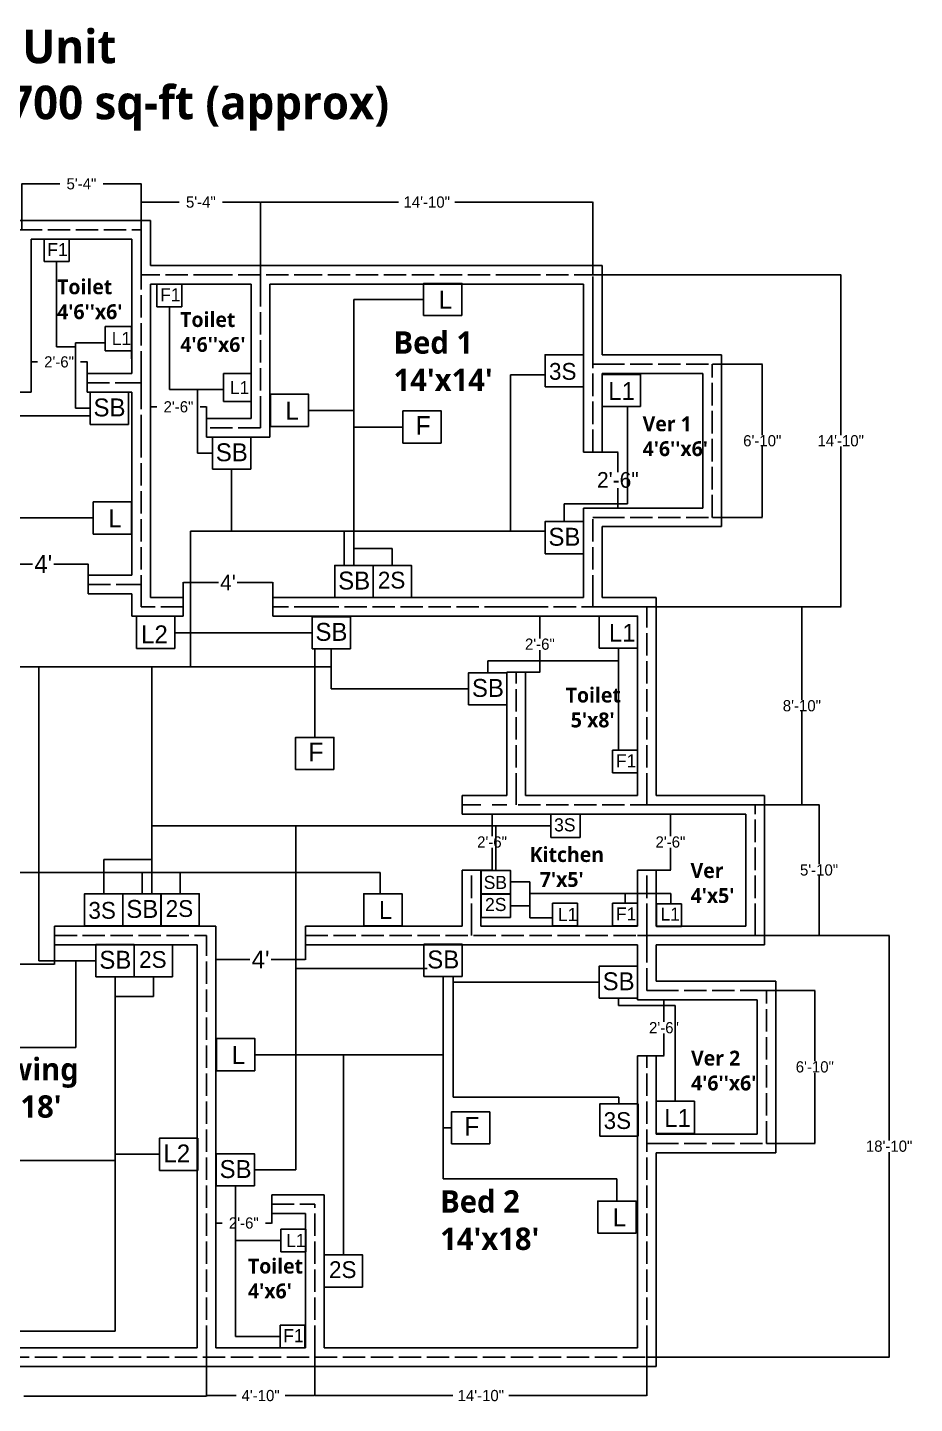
# Model space of a CAD drawing. Header units: inches. Extents: x 634 to 2405, y -24 to 1181.
# Drawn here: x 1281 to 1756, y 49 to 786 of the extents above; entities that cross this region are included whole.
import ezdxf

# ---------------------------------------------------------------- set-up
doc = ezdxf.new("R2010")
doc.units = ezdxf.units.IN
doc.header["$MEASUREMENT"] = 0
doc.linetypes.add('ACAD_ISO02W100', pattern=[15, 12, -3])
doc.dimstyles.get("Standard").update_dxf_attribs({"dimtxt": 12, "dimasz": 0.18, "dimexe": 0.18, "dimexo": 0.0625, "dimgap": 0.09, "dimtad": 0, "dimtih": 1, "dimtoh": 1, "dimdec": 0, "dimzin": 0, "dimdsep": 46, "dimlunit": 3, "dimtxsty": 'Standard', "dimcen": 0.09, "dimaunit": 1, "dimadec": 0, "dimazin": 0, "dimtfac": 1, "dimtdec": 0, "dimtofl": 0, "dimtmove": 0, "dimatfit": 3, "dimfxl": 1, "dimtolj": 1, "dimtzin": 0, "dimarcsym": 0})

# ---------------------------------------------------------------- blocks, each defined once
blk = doc.blocks.new('*D1')
at = {"color": 0, "lineweight": -2}
for p, q in [((1364.49, 475.85), (1364.49, 489.06)), ((1364.67, 488.88), (1383.5, 488.88)), ((1412.31, 488.88), (1393.48, 488.88)), ((1412.49, 475.85), (1412.49, 489.06))]:
    blk.add_line(p, q, dxfattribs=at)
at = {"color": 0}
for points in [[(1364.67, 488.91), (1364.67, 488.85), (1364.49, 488.88)], [(1412.31, 488.91), (1412.31, 488.85), (1412.49, 488.88)]]:
    blk.add_solid(points, dxfattribs=at)
at = {"layer": 'Defpoints', "color": 0}
for p in [(1412.49, 488.88), (1364.49, 475.79), (1412.49, 475.79)]:
    blk.add_point(p, dxfattribs=at)
at = {"color": 0, "insert": (1388.49, 488.88), "char_height": 8.4, "attachment_point": 5}
blk.add_mtext("\\A1;4'", dxfattribs=at)
blk = doc.blocks.new('*D2')
at = {"color": 0, "lineweight": -2}
for p, q in [((1584.05, 558.79), (1597.6, 558.79)), ((1597.42, 558.61), (1597.42, 548.08)), ((1597.42, 528.97), (1597.42, 539.5)), ((1584.05, 528.79), (1597.6, 528.79))]:
    blk.add_line(p, q, dxfattribs=at)
at = {"color": 0}
for points in [[(1597.39, 558.61), (1597.45, 558.61), (1597.42, 558.79)], [(1597.39, 528.97), (1597.45, 528.97), (1597.42, 528.79)]]:
    blk.add_solid(points, dxfattribs=at)
at = {"layer": 'Defpoints', "color": 0}
for p in [(1583.99, 558.79), (1583.99, 528.79), (1597.42, 528.79)]:
    blk.add_point(p, dxfattribs=at)
at = {"color": 0, "insert": (1597.42, 543.79), "char_height": 8.4, "attachment_point": 5}
blk.add_mtext('\\A1;2\'-6"', dxfattribs=at)
blk = doc.blocks.new('*D3')
at = {"color": 0, "lineweight": -2}
for p, q in [((1346.99, 571.85), (1346.99, 583.16)), ((1347.17, 582.98), (1350.4, 582.98)), ((1376.81, 582.98), (1373.58, 582.98)), ((1376.99, 571.85), (1376.99, 583.16))]:
    blk.add_line(p, q, dxfattribs=at)
at = {"color": 0}
for points in [[(1347.17, 583.01), (1347.17, 582.95), (1346.99, 582.98)], [(1376.81, 583.01), (1376.81, 582.95), (1376.99, 582.98)]]:
    blk.add_solid(points, dxfattribs=at)
at = {"layer": 'Defpoints', "color": 0}
for p in [(1376.99, 582.98), (1346.99, 571.79), (1376.99, 571.79)]:
    blk.add_point(p, dxfattribs=at)
at = {"color": 0, "insert": (1361.99, 582.98), "char_height": 6, "attachment_point": 5}
blk.add_mtext('\\A1;2\'-6"', dxfattribs=at)
blk = doc.blocks.new('*D4')
at = {"color": 0, "lineweight": -2}
for p, q in [((1282.99, 595.85), (1282.99, 607.23)), ((1283.17, 607.05), (1286.4, 607.05)), ((1312.81, 607.05), (1309.58, 607.05)), ((1312.99, 595.85), (1312.99, 607.23))]:
    blk.add_line(p, q, dxfattribs=at)
at = {"color": 0}
for points in [[(1283.17, 607.08), (1283.17, 607.02), (1282.99, 607.05)], [(1312.81, 607.08), (1312.81, 607.02), (1312.99, 607.05)]]:
    blk.add_solid(points, dxfattribs=at)
at = {"layer": 'Defpoints', "color": 0}
for p in [(1312.99, 607.05), (1282.99, 595.79), (1312.99, 595.79)]:
    blk.add_point(p, dxfattribs=at)
at = {"color": 0, "insert": (1297.99, 607.05), "char_height": 6, "attachment_point": 5}
blk.add_mtext('\\A1;2\'-6"', dxfattribs=at)
blk = doc.blocks.new('*D6')
at = {"color": 0, "lineweight": -2}
for p, q in [((1538.05, 470.79), (1555.81, 470.79)), ((1555.63, 470.61), (1555.63, 458.88)), ((1555.63, 440.97), (1555.63, 452.7)), ((1543.05, 440.79), (1555.81, 440.79))]:
    blk.add_line(p, q, dxfattribs=at)
at = {"color": 0}
for points in [[(1555.6, 470.61), (1555.66, 470.61), (1555.63, 470.79)], [(1555.6, 440.97), (1555.66, 440.97), (1555.63, 440.79)]]:
    blk.add_solid(points, dxfattribs=at)
at = {"layer": 'Defpoints', "color": 0}
for p in [(1537.99, 470.79), (1555.63, 470.79), (1542.99, 440.79)]:
    blk.add_point(p, dxfattribs=at)
at = {"color": 0, "insert": (1555.63, 455.79), "char_height": 6, "attachment_point": 5}
blk.add_mtext('\\A1;2\'-6"', dxfattribs=at)
blk = doc.blocks.new('*D7')
at = {"color": 0, "lineweight": -2}
for p, q in [((1519.05, 364.79), (1530.17, 364.79)), ((1529.99, 364.61), (1529.99, 352.88)), ((1529.99, 334.97), (1529.99, 346.7)), ((1519.05, 334.79), (1530.17, 334.79))]:
    blk.add_line(p, q, dxfattribs=at)
at = {"color": 0}
for points in [[(1529.96, 364.61), (1530.02, 364.61), (1529.99, 364.79)], [(1529.96, 334.97), (1530.02, 334.97), (1529.99, 334.79)]]:
    blk.add_solid(points, dxfattribs=at)
at = {"layer": 'Defpoints', "color": 0}
for p in [(1518.99, 364.79), (1529.99, 364.79), (1518.99, 334.79)]:
    blk.add_point(p, dxfattribs=at)
at = {"color": 0, "insert": (1529.99, 349.79), "char_height": 6, "attachment_point": 5}
blk.add_mtext('\\A1;2\'-6"', dxfattribs=at)
blk = doc.blocks.new('*D8')
at = {"color": 0, "lineweight": -2}
for p, q in [((1608.05, 364.79), (1625.76, 364.79)), ((1625.58, 364.61), (1625.58, 352.88)), ((1625.58, 334.97), (1625.58, 346.7)), ((1613.05, 334.79), (1625.76, 334.79))]:
    blk.add_line(p, q, dxfattribs=at)
at = {"color": 0}
for points in [[(1625.55, 364.61), (1625.61, 364.61), (1625.58, 364.79)], [(1625.55, 334.97), (1625.61, 334.97), (1625.58, 334.79)]]:
    blk.add_solid(points, dxfattribs=at)
at = {"layer": 'Defpoints', "color": 0}
for p in [(1607.99, 364.79), (1625.58, 364.79), (1612.99, 334.79)]:
    blk.add_point(p, dxfattribs=at)
at = {"color": 0, "insert": (1625.58, 349.79), "char_height": 6, "attachment_point": 5}
blk.add_mtext('\\A1;2\'-6"', dxfattribs=at)
blk = doc.blocks.new('*D9')
at = {"color": 0, "lineweight": -2}
for p, q in [((1613.05, 265.28), (1622.28, 265.28)), ((1622.1, 265.1), (1622.1, 253.37)), ((1622.1, 235.46), (1622.1, 247.19)), ((1613.05, 235.28), (1622.28, 235.28))]:
    blk.add_line(p, q, dxfattribs=at)
at = {"color": 0}
for points in [[(1622.07, 265.1), (1622.13, 265.1), (1622.1, 265.28)], [(1622.07, 235.46), (1622.13, 235.46), (1622.1, 235.28)]]:
    blk.add_solid(points, dxfattribs=at)
at = {"layer": 'Defpoints', "color": 0}
for p in [(1612.99, 265.28), (1622.1, 265.28), (1612.99, 235.28)]:
    blk.add_point(p, dxfattribs=at)
at = {"color": 0, "insert": (1622.1, 250.28), "char_height": 6, "attachment_point": 5}
blk.add_mtext('\\A1;2\'-6"', dxfattribs=at)
blk = doc.blocks.new('*D10')
at = {"color": 0, "lineweight": -2}
for p, q in [((1381.99, 155.73), (1381.99, 145.44)), ((1411.99, 155.73), (1411.99, 145.44)), ((1382.17, 145.62), (1385.4, 145.62)), ((1411.81, 145.62), (1408.58, 145.62))]:
    blk.add_line(p, q, dxfattribs=at)
at = {"color": 0}
for points in [[(1382.17, 145.65), (1382.17, 145.59), (1381.99, 145.62)], [(1411.81, 145.65), (1411.81, 145.59), (1411.99, 145.62)]]:
    blk.add_solid(points, dxfattribs=at)
at = {"layer": 'Defpoints', "color": 0}
for p in [(1381.99, 155.79), (1411.99, 155.79), (1381.99, 145.62)]:
    blk.add_point(p, dxfattribs=at)
at = {"color": 0, "insert": (1396.99, 145.62), "char_height": 6, "attachment_point": 5}
blk.add_mtext('\\A1;2\'-6"', dxfattribs=at)
blk = doc.blocks.new('*D17')
at = {"color": 0, "lineweight": -2}
for p, q in [((1277.99, 677.91), (1277.99, 702.67)), ((1278.17, 702.49), (1298.4, 702.49)), ((1341.81, 702.49), (1321.58, 702.49)), ((1341.99, 677.91), (1341.99, 702.67))]:
    blk.add_line(p, q, dxfattribs=at)
at = {"color": 0}
for points in [[(1278.17, 702.52), (1278.17, 702.46), (1277.99, 702.49)], [(1341.81, 702.52), (1341.81, 702.46), (1341.99, 702.49)]]:
    blk.add_solid(points, dxfattribs=at)
at = {"layer": 'Defpoints', "color": 0}
for p in [(1341.99, 702.49), (1277.99, 677.85), (1341.99, 677.85)]:
    blk.add_point(p, dxfattribs=at)
at = {"color": 0, "insert": (1309.99, 702.49), "char_height": 6, "attachment_point": 5}
blk.add_mtext('\\A1;5\'-4"', dxfattribs=at)
blk = doc.blocks.new('*D18')
at = {"color": 0, "lineweight": -2}
for p, q in [((1341.99, 653.85), (1341.99, 692.85)), ((1342.17, 692.67), (1362.4, 692.67)), ((1405.81, 692.67), (1385.58, 692.67)), ((1405.99, 653.85), (1405.99, 692.85))]:
    blk.add_line(p, q, dxfattribs=at)
at = {"color": 0}
for points in [[(1342.17, 692.7), (1342.17, 692.64), (1341.99, 692.67)], [(1405.81, 692.7), (1405.81, 692.64), (1405.99, 692.67)]]:
    blk.add_solid(points, dxfattribs=at)
at = {"layer": 'Defpoints', "color": 0}
for p in [(1405.99, 692.67), (1341.99, 653.79), (1405.99, 653.79)]:
    blk.add_point(p, dxfattribs=at)
at = {"color": 0, "insert": (1373.99, 692.67), "char_height": 6, "attachment_point": 5}
blk.add_mtext('\\A1;5\'-4"', dxfattribs=at)
blk = doc.blocks.new('*D19')
at = {"color": 0, "lineweight": -2}
for p, q in [((1405.99, 653.91), (1405.99, 692.85)), ((1406.17, 692.67), (1479.9, 692.67)), ((1583.81, 692.67), (1510.08, 692.67)), ((1583.99, 653.91), (1583.99, 692.85))]:
    blk.add_line(p, q, dxfattribs=at)
at = {"color": 0}
for points in [[(1406.17, 692.7), (1406.17, 692.64), (1405.99, 692.67)], [(1583.81, 692.7), (1583.81, 692.64), (1583.99, 692.67)]]:
    blk.add_solid(points, dxfattribs=at)
at = {"layer": 'Defpoints', "color": 0}
for p in [(1583.99, 692.67), (1405.99, 653.85), (1583.99, 653.85)]:
    blk.add_point(p, dxfattribs=at)
at = {"color": 0, "insert": (1494.99, 692.67), "char_height": 6, "attachment_point": 5}
blk.add_mtext('\\A1;14\'-10"', dxfattribs=at)
blk = doc.blocks.new('*D20')
at = {"color": 0, "lineweight": -2}
for p, q in [((1584.05, 653.79), (1716.98, 653.79)), ((1716.8, 653.61), (1716.8, 567.88)), ((1716.8, 475.97), (1716.8, 561.7)), ((1584.05, 475.79), (1716.98, 475.79))]:
    blk.add_line(p, q, dxfattribs=at)
at = {"color": 0}
for points in [[(1716.77, 653.61), (1716.83, 653.61), (1716.8, 653.79)], [(1716.77, 475.97), (1716.83, 475.97), (1716.8, 475.79)]]:
    blk.add_solid(points, dxfattribs=at)
at = {"layer": 'Defpoints', "color": 0}
for p in [(1583.99, 653.79), (1583.99, 475.79), (1716.8, 475.79)]:
    blk.add_point(p, dxfattribs=at)
at = {"color": 0, "insert": (1716.8, 564.79), "char_height": 6, "attachment_point": 5}
blk.add_mtext('\\A1;14\'-10"', dxfattribs=at)
blk = doc.blocks.new('*D21')
at = {"color": 0, "lineweight": -2}
for p, q in [((1648.05, 605.79), (1674.96, 605.79)), ((1674.78, 605.61), (1674.78, 567.88)), ((1674.78, 523.97), (1674.78, 561.7)), ((1648.05, 523.79), (1674.96, 523.79))]:
    blk.add_line(p, q, dxfattribs=at)
at = {"color": 0}
for points in [[(1674.75, 605.61), (1674.81, 605.61), (1674.78, 605.79)], [(1674.75, 523.97), (1674.81, 523.97), (1674.78, 523.79)]]:
    blk.add_solid(points, dxfattribs=at)
at = {"layer": 'Defpoints', "color": 0}
for p in [(1647.99, 605.79), (1647.99, 523.79), (1674.78, 523.79)]:
    blk.add_point(p, dxfattribs=at)
at = {"color": 0, "insert": (1674.78, 564.79), "char_height": 6, "attachment_point": 5}
blk.add_mtext('\\A1;6\'-10"', dxfattribs=at)
blk = doc.blocks.new('*D22')
at = {"color": 0, "lineweight": -2}
for p, q in [((1613.05, 475.79), (1696.18, 475.79)), ((1696, 475.61), (1696, 425.88)), ((1696, 369.97), (1696, 419.7)), ((1613.05, 369.79), (1696.18, 369.79))]:
    blk.add_line(p, q, dxfattribs=at)
at = {"color": 0}
for points in [[(1695.97, 475.61), (1696.03, 475.61), (1696, 475.79)], [(1695.97, 369.97), (1696.03, 369.97), (1696, 369.79)]]:
    blk.add_solid(points, dxfattribs=at)
at = {"layer": 'Defpoints', "color": 0}
for p in [(1612.99, 475.79), (1612.99, 369.79), (1696, 369.79)]:
    blk.add_point(p, dxfattribs=at)
at = {"color": 0, "insert": (1696, 422.79), "char_height": 6, "attachment_point": 5}
blk.add_mtext('\\A1;8\'-10"', dxfattribs=at)
blk = doc.blocks.new('*D23')
at = {"color": 0, "lineweight": -2}
for p, q in [((1671.05, 369.79), (1705.39, 369.79)), ((1705.21, 369.61), (1705.21, 337.88)), ((1705.21, 299.97), (1705.21, 331.7)), ((1671.05, 299.79), (1705.39, 299.79))]:
    blk.add_line(p, q, dxfattribs=at)
at = {"color": 0}
for points in [[(1705.18, 369.61), (1705.24, 369.61), (1705.21, 369.79)], [(1705.18, 299.97), (1705.24, 299.97), (1705.21, 299.79)]]:
    blk.add_solid(points, dxfattribs=at)
at = {"layer": 'Defpoints', "color": 0}
for p in [(1670.99, 369.79), (1670.99, 299.79), (1705.21, 299.79)]:
    blk.add_point(p, dxfattribs=at)
at = {"color": 0, "insert": (1705.21, 334.79), "char_height": 6, "attachment_point": 5}
blk.add_mtext('\\A1;5\'-10"', dxfattribs=at)
blk = doc.blocks.new('*D24')
at = {"color": 0, "lineweight": -2}
for p, q in [((1613.05, 299.79), (1742.93, 299.79)), ((1742.75, 299.61), (1742.75, 189.88)), ((1742.75, 73.97), (1742.75, 183.7)), ((1613.05, 73.79), (1742.93, 73.79))]:
    blk.add_line(p, q, dxfattribs=at)
at = {"color": 0}
for points in [[(1742.72, 299.61), (1742.78, 299.61), (1742.75, 299.79)], [(1742.72, 73.97), (1742.78, 73.97), (1742.75, 73.79)]]:
    blk.add_solid(points, dxfattribs=at)
at = {"layer": 'Defpoints', "color": 0}
for p in [(1612.99, 299.79), (1742.75, 299.79), (1612.99, 73.79)]:
    blk.add_point(p, dxfattribs=at)
at = {"color": 0, "insert": (1742.75, 186.79), "char_height": 6, "attachment_point": 5}
blk.add_mtext('\\A1;18\'-10"', dxfattribs=at)
blk = doc.blocks.new('*D25')
at = {"color": 0, "lineweight": -2}
for p, q in [((1677.05, 270.28), (1703.11, 270.28)), ((1702.93, 270.1), (1702.93, 232.37)), ((1702.93, 188.46), (1702.93, 226.19)), ((1677.05, 188.28), (1703.11, 188.28))]:
    blk.add_line(p, q, dxfattribs=at)
at = {"color": 0}
for points in [[(1702.9, 270.1), (1702.96, 270.1), (1702.93, 270.28)], [(1702.9, 188.46), (1702.96, 188.46), (1702.93, 188.28)]]:
    blk.add_solid(points, dxfattribs=at)
at = {"layer": 'Defpoints', "color": 0}
for p in [(1676.99, 270.28), (1676.99, 188.28), (1702.93, 188.28)]:
    blk.add_point(p, dxfattribs=at)
at = {"color": 0, "insert": (1702.93, 229.28), "char_height": 6, "attachment_point": 5}
blk.add_mtext('\\A1;6\'-10"', dxfattribs=at)
blk = doc.blocks.new('*D26')
at = {"color": 0, "lineweight": -2}
for p, q in [((1434.99, 73.73), (1434.99, 52.98)), ((1612.99, 73.73), (1612.99, 52.98)), ((1435.17, 53.16), (1508.9, 53.16)), ((1612.81, 53.16), (1539.08, 53.16))]:
    blk.add_line(p, q, dxfattribs=at)
at = {"color": 0}
for points in [[(1435.17, 53.19), (1435.17, 53.13), (1434.99, 53.16)], [(1612.81, 53.19), (1612.81, 53.13), (1612.99, 53.16)]]:
    blk.add_solid(points, dxfattribs=at)
at = {"layer": 'Defpoints', "color": 0}
for p in [(1434.99, 73.79), (1612.99, 73.79), (1612.99, 53.16)]:
    blk.add_point(p, dxfattribs=at)
at = {"color": 0, "insert": (1523.99, 53.16), "char_height": 6, "attachment_point": 5}
blk.add_mtext('\\A1;14\'-10"', dxfattribs=at)
blk = doc.blocks.new('*D27')
at = {"color": 0, "lineweight": -2}
for p, q in [((1376.99, 73.66), (1376.99, 52.98)), ((1434.99, 73.66), (1434.99, 52.98)), ((1377.17, 53.16), (1392.9, 53.16)), ((1434.81, 53.16), (1419.08, 53.16))]:
    blk.add_line(p, q, dxfattribs=at)
at = {"color": 0}
for points in [[(1377.17, 53.19), (1377.17, 53.13), (1376.99, 53.16)], [(1434.81, 53.19), (1434.81, 53.13), (1434.99, 53.16)]]:
    blk.add_solid(points, dxfattribs=at)
at = {"layer": 'Defpoints', "color": 0}
for p in [(1376.99, 73.73), (1434.99, 73.73), (1376.99, 53.16)]:
    blk.add_point(p, dxfattribs=at)
at = {"color": 0, "insert": (1405.99, 53.16), "char_height": 6, "attachment_point": 5}
blk.add_mtext('\\A1;4\'-10"', dxfattribs=at)
blk = doc.blocks.new('*D28')
at = {"color": 0, "lineweight": -2}
for p, q in [((1150.99, 73.6), (1150.99, 52.71)), ((1376.99, 73.6), (1376.99, 52.71)), ((1151.17, 52.89), (1248.9, 52.89)), ((1376.81, 52.89), (1279.08, 52.89))]:
    blk.add_line(p, q, dxfattribs=at)
at = {"color": 0}
for points in [[(1151.17, 52.92), (1151.17, 52.86), (1150.99, 52.89)], [(1376.81, 52.92), (1376.81, 52.86), (1376.99, 52.89)]]:
    blk.add_solid(points, dxfattribs=at)
at = {"layer": 'Defpoints', "color": 0}
for p in [(1150.99, 73.66), (1376.99, 73.66), (1150.99, 52.89)]:
    blk.add_point(p, dxfattribs=at)
at = {"color": 0, "insert": (1263.99, 52.89), "char_height": 6, "attachment_point": 5}
blk.add_mtext('\\A1;18\'-10"', dxfattribs=at)
blk = doc.blocks.new('*D31')
at = {"color": 0, "lineweight": -2}
for p, q in [((1235.62, 299.73), (1235.62, 284.17)), ((1295.62, 299.73), (1295.62, 284.17)), ((1235.8, 284.35), (1259.93, 284.35)), ((1295.44, 284.35), (1271.31, 284.35))]:
    blk.add_line(p, q, dxfattribs=at)
at = {"color": 0}
for points in [[(1235.8, 284.38), (1235.8, 284.32), (1235.62, 284.35)], [(1295.44, 284.38), (1295.44, 284.32), (1295.62, 284.35)]]:
    blk.add_solid(points, dxfattribs=at)
at = {"layer": 'Defpoints', "color": 0}
for p in [(1235.62, 299.79), (1295.62, 299.79), (1235.62, 284.35)]:
    blk.add_point(p, dxfattribs=at)
at = {"color": 0, "insert": (1265.62, 284.35), "char_height": 9.6, "attachment_point": 5}
blk.add_mtext("\\A1;5'", dxfattribs=at)
blk = doc.blocks.new('*D32')
at = {"color": 0, "lineweight": -2}
for p, q in [((1381.99, 299.73), (1381.99, 286.68)), ((1429.99, 299.73), (1429.99, 286.68)), ((1382.17, 286.86), (1400.3, 286.86)), ((1429.81, 286.86), (1411.68, 286.86))]:
    blk.add_line(p, q, dxfattribs=at)
at = {"color": 0}
for points in [[(1382.17, 286.89), (1382.17, 286.83), (1381.99, 286.86)], [(1429.81, 286.89), (1429.81, 286.83), (1429.99, 286.86)]]:
    blk.add_solid(points, dxfattribs=at)
at = {"layer": 'Defpoints', "color": 0}
for p in [(1381.99, 299.79), (1429.99, 299.79), (1381.99, 286.86)]:
    blk.add_point(p, dxfattribs=at)
at = {"color": 0, "insert": (1405.99, 286.86), "char_height": 9.6, "attachment_point": 5}
blk.add_mtext("\\A1;4'", dxfattribs=at)
blk = doc.blocks.new('*D33')
at = {"color": 0, "lineweight": -2}
for p, q in [((1265.54, 487.85), (1265.54, 498.96)), ((1265.72, 498.78), (1283.85, 498.78)), ((1313.36, 498.78), (1295.23, 498.78)), ((1313.54, 487.85), (1313.54, 498.96))]:
    blk.add_line(p, q, dxfattribs=at)
at = {"color": 0}
for points in [[(1265.72, 498.81), (1265.72, 498.75), (1265.54, 498.78)], [(1313.36, 498.81), (1313.36, 498.75), (1313.54, 498.78)]]:
    blk.add_solid(points, dxfattribs=at)
at = {"layer": 'Defpoints', "color": 0}
for p in [(1265.54, 498.78), (1265.54, 487.79), (1313.54, 487.79)]:
    blk.add_point(p, dxfattribs=at)
at = {"color": 0, "insert": (1289.54, 498.78), "char_height": 9.6, "attachment_point": 5}
blk.add_mtext("\\A1;4'", dxfattribs=at)

msp = doc.modelspace()

# ---------------------------------------------------------------- linework, layer by layer
at = {"color": 0}
for p, q in [((1141.99, 682.79), (1336.99, 682.79)), ((1336.99, 682.79), (1346.99, 682.79)), ((1346.99, 658.79), (1346.99, 682.79)), ((1282.99, 658.79), (1282.99, 672.79)), ((1282.99, 672.79), (1336.99, 672.79)), ((1290, 672.93), (1290, 660.8)), ((1336.99, 677.79), (1341.99, 677.79)), ((1336.99, 658.79), (1336.99, 672.79)), ((1341.99, 672.79), (1341.99, 677.79)), ((1282.99, 600.79), (1282.99, 658.79)), ((1290, 660.8), (1303.37, 660.8)), ((1336.99, 600.79), (1336.99, 658.79)), ((1381.99, 658.79), (1346.99, 658.79)), ((1371.99, 658.79), (1371.9, 658.79)), ((1435.99, 658.79), (1381.99, 658.79)), ((1543.99, 658.79), (1435.99, 658.79)), ((1543.99, 658.79), (1588.99, 658.79)), ((1588.99, 610.79), (1588.99, 658.79)), ((1346.99, 653.79), (1341.99, 653.79)), ((1405.99, 648.79), (1405.99, 653.79)), ((1371.9, 648.79), (1346.99, 648.79)), ((1346.99, 576.79), (1346.99, 648.79)), ((1350.42, 648.77), (1350.42, 636.63)), ((1371.99, 648.79), (1371.9, 648.79)), ((1381.99, 648.79), (1371.99, 648.79)), ((1400.99, 648.79), (1381.99, 648.79)), ((1400.99, 576.79), (1400.99, 648.79)), ((1435.99, 648.79), (1410.99, 648.79)), ((1410.99, 566.79), (1410.99, 648.79)), ((1445.99, 648.79), (1435.99, 648.79)), ((1543.99, 648.79), (1445.99, 648.79)), ((1543.99, 648.79), (1578.99, 648.79)), ((1578.99, 558.79), (1578.99, 648.79)), ((1350.42, 636.63), (1363.8, 636.63)), ((1493.35, 631.94), (1513.88, 631.94)), ((1322.72, 625.99), (1322.72, 613.05)), ((1322.72, 613.05), (1336.78, 613.05)), ((1588.99, 605.79), (1583.99, 605.79)), ((1588.99, 610.79), (1652.99, 610.79)), ((1652.99, 518.79), (1652.99, 610.79)), ((1282.99, 600.79), (1282.99, 590.79)), ((1312.99, 600.79), (1336.99, 600.79)), ((1312.99, 600.79), (1312.99, 590.79)), ((1386.09, 600.93), (1386.09, 585.86)), ((1588.99, 600.79), (1642.99, 600.79)), ((1588.99, 558.79), (1588.99, 600.79)), ((1642.99, 528.79), (1642.99, 600.79)), ((1272.99, 590.79), (1282.99, 590.79)), ((1312.99, 590.79), (1336.99, 590.79)), ((1336.99, 492.79), (1336.99, 590.79)), ((1558.44, 593.68), (1578.97, 593.68)), ((1386.09, 585.86), (1400.99, 585.86)), ((1589.04, 583.11), (1609.57, 583.11)), ((1346.99, 576.79), (1346.99, 566.79)), ((1376.99, 576.79), (1400.99, 576.79)), ((1376.99, 576.79), (1376.99, 566.79)), ((1405.99, 576.79), (1405.99, 571.79)), ((1314.67, 573.59), (1335.2, 573.59)), ((1411.21, 572.5), (1431.73, 572.5)), ((1346.99, 480.79), (1346.99, 566.79)), ((1376.99, 566.79), (1400.99, 566.79)), ((1400.99, 566.79), (1410.99, 566.79)), ((1482.21, 563.58), (1502.74, 563.58)), ((1588.99, 558.79), (1578.99, 558.79)), ((1380.19, 549.56), (1400.72, 549.56)), ((1578.99, 480.79), (1578.99, 528.79)), ((1588.99, 528.79), (1578.99, 528.79)), ((1588.99, 523.79), (1583.99, 523.79)), ((1588.99, 528.79), (1642.99, 528.79)), ((1588.99, 480.79), (1588.99, 518.79)), ((1588.99, 518.79), (1652.99, 518.79)), ((1316.3, 514.84), (1336.83, 514.84)), ((1558.43, 504.28), (1578.96, 504.28)), ((1313.54, 492.79), (1313.54, 482.79)), ((1313.54, 492.79), (1336.99, 492.79)), ((1336.99, 487.79), (1341.99, 487.79)), ((1313.54, 482.79), (1336.99, 482.79)), ((1336.99, 480.79), (1336.99, 482.79)), ((1336.99, 480.79), (1336.99, 470.79)), ((1364.49, 480.79), (1346.99, 480.79)), ((1364.49, 480.79), (1364.49, 470.79)), ((1445.99, 480.79), (1412.49, 480.79)), ((1412.49, 480.79), (1412.49, 470.79)), ((1445.76, 480.82), (1466.29, 480.82)), ((1543.99, 480.79), (1445.99, 480.79)), ((1466.24, 480.84), (1486.77, 480.84)), ((1543.99, 480.79), (1578.99, 480.79)), ((1583.99, 480.79), (1583.99, 475.79)), ((1588.99, 480.79), (1613.99, 480.79)), ((1613.99, 480.79), (1617.99, 480.79)), ((1617.99, 374.79), (1617.99, 480.79)), ((1607.99, 475.79), (1612.99, 475.79)), ((1364.49, 470.79), (1336.99, 470.79)), ((1435.99, 470.79), (1412.49, 470.79)), ((1537.99, 470.79), (1435.99, 470.79)), ((1547.99, 470.79), (1537.99, 470.79)), ((1547.99, 470.79), (1607.99, 470.79)), ((1607.99, 374.79), (1607.99, 470.79)), ((1339.46, 453.55), (1359.99, 453.55)), ((1433.59, 453.33), (1454.11, 453.33)), ((1587.47, 453.66), (1608, 453.66)), ((1537.99, 374.79), (1537.99, 440.79)), ((1547.99, 440.79), (1537.99, 440.79)), ((1547.99, 374.79), (1547.99, 440.79)), ((1517.42, 423.29), (1537.95, 423.29)), ((1594.62, 398.98), (1594.62, 386.84)), ((1424.73, 388.66), (1445.26, 388.66)), ((1594.62, 386.84), (1608, 386.84)), ((1513.99, 374.79), (1519.99, 374.79)), ((1513.99, 364.79), (1513.99, 374.79)), ((1529.99, 374.79), (1519.99, 374.79)), ((1529.99, 374.79), (1537.99, 374.79)), ((1542.99, 374.79), (1542.99, 369.79)), ((1547.99, 374.79), (1607.99, 374.79)), ((1612.99, 374.79), (1612.99, 369.79)), ((1617.99, 374.79), (1675.99, 374.79)), ((1665.99, 369.79), (1670.99, 369.79)), ((1675.99, 304.79), (1675.99, 374.79)), ((1523.99, 364.79), (1513.99, 364.79)), ((1529.99, 364.79), (1523.99, 364.79)), ((1529.99, 364.79), (1537.99, 364.79)), ((1543.99, 364.79), (1537.99, 364.79)), ((1543.99, 364.79), (1607.99, 364.79)), ((1561.53, 364.81), (1561.53, 352.26)), ((1617.99, 364.79), (1607.99, 364.79)), ((1617.99, 364.79), (1665.99, 364.79)), ((1617.99, 364.79), (1665.99, 364.79)), ((1665.99, 304.79), (1665.99, 364.79)), ((1561.53, 352.26), (1577.24, 352.26)), ((1513.99, 304.79), (1513.99, 334.79)), ((1523.99, 334.79), (1513.99, 334.79)), ((1523.99, 304.79), (1523.99, 334.79)), ((1524.16, 334.59), (1524.16, 322.05)), ((1607.99, 304.79), (1607.99, 334.79)), ((1617.99, 334.79), (1607.99, 334.79)), ((1617.99, 304.79), (1617.99, 334.79)), ((1524.16, 322.05), (1539.88, 322.05)), ((1524.16, 321.86), (1524.16, 309.31)), ((1562.41, 316.97), (1562.41, 304.84)), ((1594.62, 316.97), (1594.62, 304.84)), ((1618.1, 316.68), (1618.1, 304.54)), ((1295.62, 294.79), (1295.62, 304.79)), ((1295.62, 304.79), (1381.99, 304.79)), ((1311.67, 304.86), (1332.2, 304.86)), ((1332.23, 304.86), (1352.76, 304.86)), ((1352.58, 304.85), (1373.11, 304.85)), ((1381.99, 294.79), (1381.99, 304.79)), ((1429.99, 294.79), (1429.99, 304.79)), ((1429.99, 304.79), (1513.99, 304.79)), ((1461.3, 304.91), (1481.83, 304.91)), ((1518.99, 304.79), (1518.99, 299.79)), ((1529.99, 304.79), (1523.99, 304.79)), ((1524.16, 309.31), (1539.88, 309.31)), ((1529.99, 304.79), (1607.99, 304.79)), ((1562.41, 304.84), (1575.78, 304.84)), ((1594.62, 304.84), (1608, 304.84)), ((1617.99, 304.79), (1665.99, 304.79)), ((1618.1, 304.54), (1631.48, 304.54)), ((1670.99, 304.79), (1670.99, 299.79)), ((1675.99, 304.79), (1675.99, 294.79)), ((1376.99, 294.79), (1376.99, 299.79)), ((1617.99, 299.79), (1607.99, 299.79)), ((1295.62, 294.79), (1371.99, 294.79)), ((1371.99, 78.79), (1371.99, 294.79)), ((1381.99, 160.79), (1381.99, 294.79)), ((1429.99, 294.79), (1607.99, 294.79)), ((1607.99, 265.28), (1607.99, 294.79)), ((1617.99, 294.79), (1671.99, 294.79)), ((1617.99, 275.28), (1617.99, 294.79)), ((1671.99, 294.79), (1675.99, 294.79)), ((1317.79, 277.62), (1338.32, 277.62)), ((1338.33, 277.55), (1358.86, 277.55)), ((1493.5, 277.8), (1514.03, 277.8)), ((1617.99, 275.28), (1681.99, 275.28)), ((1681.99, 183.28), (1681.99, 275.28)), ((1587.46, 266.11), (1607.99, 266.11)), ((1617.99, 270.28), (1612.99, 270.28)), ((1671.99, 270.28), (1676.99, 270.28)), ((1617.99, 265.28), (1607.99, 265.28)), ((1617.99, 265.28), (1671.99, 265.28)), ((1671.99, 193.28), (1671.99, 265.28)), ((1607.99, 78.79), (1607.99, 235.28)), ((1617.99, 235.28), (1607.99, 235.28)), ((1617.99, 193.28), (1617.99, 235.28)), ((1382.4, 227.24), (1402.93, 227.24)), ((1587.72, 192.21), (1608.25, 192.21)), ((1617.88, 193.65), (1638.41, 193.65)), ((1617.99, 193.28), (1671.99, 193.28)), ((1508.25, 188.01), (1528.78, 188.01)), ((1617.99, 188.28), (1612.99, 188.28)), ((1617.99, 68.79), (1617.99, 183.28)), ((1617.99, 183.28), (1681.99, 183.28)), ((1351.76, 173.88), (1372.29, 173.88)), ((1382.22, 165.49), (1402.75, 165.49)), ((1381.99, 160.79), (1381.99, 150.79)), ((1411.99, 160.79), (1439.99, 160.79)), ((1411.99, 160.79), (1411.99, 150.79)), ((1439.99, 78.79), (1439.99, 160.79)), ((1381.99, 78.79), (1381.99, 150.79)), ((1411.99, 150.79), (1429.99, 150.79)), ((1429.99, 78.79), (1429.99, 150.79)), ((1416.91, 142.33), (1416.91, 130.2)), ((1586.63, 140.18), (1607.16, 140.18)), ((1416.91, 130.2), (1430.29, 130.2)), ((1440.09, 111.36), (1460.62, 111.36)), ((1416.4, 90.99), (1416.4, 78.79)), ((1155.99, 78.79), (1371.99, 78.79)), ((1376.99, 78.79), (1376.99, 73.79)), ((1381.99, 78.79), (1429.99, 78.79)), ((1416.4, 78.85), (1429.77, 78.85)), ((1434.99, 78.79), (1434.99, 73.79)), ((1439.99, 78.79), (1607.99, 78.79)), ((1612.99, 78.79), (1612.99, 73.79)), ((1039.99, 68.79), (1617.99, 68.79))]:
    msp.add_line(p, q, dxfattribs=at)
at = {"color": 0, "linetype": 'ACAD_ISO02W100'}
for p, q in [((1141.99, 677.79), (1336.99, 677.79)), ((1341.99, 662), (1341.99, 676)), ((1341.99, 600.79), (1341.99, 658.79)), ((1381.99, 653.79), (1346.99, 653.79)), ((1435.99, 653.79), (1381.99, 653.79)), ((1543.99, 653.79), (1435.99, 653.79)), ((1543.99, 653.79), (1583.99, 653.79)), ((1583.99, 610.79), (1583.99, 653.79)), ((1405.99, 576.79), (1405.99, 648.79)), ((1583.99, 558.79), (1583.99, 648.79)), ((1588.99, 605.79), (1647.99, 605.79)), ((1647.99, 523.79), (1647.99, 605.79)), ((1341.99, 600.79), (1341.99, 590.79)), ((1312.99, 595.79), (1336.99, 595.79)), ((1336.99, 595.79), (1341.99, 595.79)), ((1341.99, 566.79), (1341.99, 590.79)), ((1405.99, 571.79), (1376.99, 571.79)), ((1341.99, 480.79), (1341.99, 566.79)), ((1583.99, 480.79), (1583.99, 523.79)), ((1588.99, 523.79), (1647.99, 523.79)), ((1313.54, 487.79), (1336.99, 487.79)), ((1341.99, 480.79), (1341.99, 475.79)), ((1364.49, 475.79), (1341.99, 475.79)), ((1435.99, 475.79), (1412.49, 475.79)), ((1537.99, 475.79), (1435.99, 475.79)), ((1547.99, 475.79), (1537.99, 475.79)), ((1547.99, 475.79), (1607.99, 475.79)), ((1612.99, 374.79), (1612.99, 475.79)), ((1542.99, 374.79), (1542.99, 440.79)), ((1523.99, 369.79), (1513.99, 369.79)), ((1529.99, 369.79), (1537.99, 369.79)), ((1543.99, 369.79), (1607.99, 369.79)), ((1617.99, 369.79), (1607.99, 369.79)), ((1617.99, 369.79), (1665.99, 369.79)), ((1670.99, 304.79), (1670.99, 369.79)), ((1518.99, 304.79), (1518.99, 334.79)), ((1612.99, 304.79), (1612.99, 334.79)), ((1612.99, 304.79), (1612.99, 294.79)), ((1295.62, 299.79), (1376.99, 299.79)), ((1429.99, 299.79), (1607.99, 299.79)), ((1617.99, 299.79), (1670.99, 299.79)), ((1376.99, 78.79), (1376.99, 294.79)), ((1612.99, 270.28), (1612.99, 294.79)), ((1617.99, 270.28), (1671.99, 270.28)), ((1676.99, 188.28), (1676.99, 270.28)), ((1612.99, 78.79), (1612.99, 235.28)), ((1617.99, 188.28), (1676.99, 188.28)), ((1411.99, 155.79), (1434.99, 155.79)), ((1434.99, 78.79), (1434.99, 155.79)), ((1044.99, 73.79), (1612.99, 73.79))]:
    msp.add_line(p, q, dxfattribs=at)
at = {"color": 1}
for p, q in [((1296.69, 660.8), (1296.69, 615.07)), ((1357.11, 636.63), (1357.11, 592.33)), ((1493.35, 640.55), (1456.03, 640.55)), ((1456.03, 640.55), (1456.03, 581.11)), ((1296.69, 615.07), (1306.82, 615.07)), ((1316.26, 617.38), (1306.82, 617.38)), ((1306.82, 617.38), (1306.82, 582.2)), ((1316.26, 617.38), (1322.72, 617.38)), ((1357.11, 592.33), (1372.16, 592.33)), ((1372.16, 558.17), (1372.16, 592.33)), ((1372.16, 592.33), (1380.4, 592.33)), ((1380.4, 592.33), (1386.09, 592.33)), ((1602.5, 531.08), (1602.5, 583.11)), ((1306.82, 582.2), (1314.67, 582.2)), ((1456.03, 581.11), (1431.73, 581.11)), ((1456.03, 498.04), (1456.03, 581.11)), ((1482.21, 572.19), (1456.03, 572.19)), ((1380.19, 558.17), (1372.16, 558.17)), ((1568.69, 521.5), (1568.69, 531.08)), ((1568.69, 531.08), (1602.5, 531.08)), ((1316.3, 523.45), (1242.03, 523.45)), ((1476.5, 507.09), (1456.03, 507.09)), ((1476.5, 498.06), (1476.5, 507.09)), ((1433.59, 461.93), (1359.99, 461.93)), ((1435, 405.88), (1435, 453.33)), ((1597.74, 453.66), (1597.74, 398.98)), ((1527.69, 440.51), (1527.69, 446.85)), ((1527.69, 446.85), (1597.74, 446.85)), ((1342.5, 333.47), (1204.82, 333.47)), ((1342.5, 322.08), (1342.5, 333.47)), ((1342.5, 333.47), (1470.12, 333.47)), ((1362.84, 322.07), (1362.84, 333.47)), ((1470.12, 333.47), (1470.12, 322.13)), ((1550.17, 328.43), (1539.88, 328.43)), ((1550.17, 328.43), (1550.17, 309.21)), ((1550.17, 322.28), (1601.31, 322.28)), ((1601.31, 322.28), (1601.31, 316.97)), ((1601.31, 322.28), (1625.8, 322.28)), ((1625.8, 322.28), (1625.8, 316.68)), ((1539.88, 315.59), (1550.17, 315.59)), ((1550.17, 309.21), (1562.41, 309.21)), ((1328.05, 277.62), (1328.05, 87.61)), ((1348.6, 277.55), (1348.6, 267.11)), ((1503.76, 277.8), (1503.76, 196.61)), ((1348.6, 267.11), (1328.05, 267.11)), ((1597.72, 266.11), (1597.72, 262.24)), ((1597.72, 262.24), (1628.15, 262.24)), ((1628.15, 262.24), (1628.15, 210.87)), ((1402.93, 235.85), (1503.76, 235.85)), ((1450.35, 128.57), (1450.35, 235.85)), ((1503.76, 196.61), (1508.25, 196.61)), ((1503.76, 169.39), (1503.76, 196.61)), ((1273.3, 179.14), (1328.05, 179.14)), ((1351.76, 182.49), (1328.05, 182.49)), ((1392.48, 165.49), (1392.48, 84.89)), ((1518.52, 169.39), (1503.76, 169.39)), ((1596.9, 169.39), (1518.52, 169.39)), ((1596.9, 157.4), (1596.9, 169.39)), ((1416.91, 136.27), (1392.48, 136.27)), ((1328.05, 87.61), (1219.95, 87.61)), ((1392.48, 84.89), (1416.4, 84.89))]:
    msp.add_line(p, q, dxfattribs=at)
at = {"color": 5}
for p, q in [((1539.83, 516.45), (1539.83, 600.21)), ((1539.83, 600.21), (1558.44, 600.21)), ((1314.67, 578.22), (1262.71, 578.22)), ((1390.46, 549.56), (1390.46, 516.45)), ((1450.71, 516.45), (1368.5, 516.45)), ((1368.5, 516.45), (1368.5, 443.66)), ((1450.71, 498.04), (1450.71, 516.45)), ((1450.71, 516.45), (1539.83, 516.45)), ((1539.83, 516.45), (1558.43, 516.45)), ((1443.85, 453.33), (1443.85, 443.66)), ((1597.74, 446.85), (1597.74, 453.66)), ((1368.5, 443.66), (1166.92, 443.66)), ((1287.08, 312.01), (1287.08, 443.66)), ((1347.67, 322.08), (1347.67, 443.66)), ((1347.67, 443.66), (1443.69, 443.66)), ((1443.85, 443.66), (1443.85, 431.9)), ((1517.42, 431.9), (1443.85, 431.9)), ((1532.02, 358.53), (1347.67, 358.53)), ((1424.81, 304.79), (1424.81, 358.53)), ((1561.53, 358.53), (1532.02, 358.53)), ((1532.02, 358.53), (1532.02, 334.59)), ((1321.93, 322.08), (1321.93, 340.41)), ((1321.93, 340.41), (1347.67, 340.41)), ((1287.08, 286.23), (1287.08, 312.01)), ((1424.81, 282.08), (1424.81, 304.79)), ((1317.79, 286.23), (1287.08, 286.23)), ((1307, 239.76), (1307, 286.23)), ((1495.3, 282.08), (1424.81, 282.08)), ((1424.81, 282.08), (1424.81, 174.1)), ((1503.76, 235.85), (1503.76, 277.8)), ((1509.25, 213.04), (1509.25, 277.8)), ((1587.46, 274.71), (1509.25, 274.71)), ((1176.76, 239.76), (1307, 239.76)), ((1597.98, 213.04), (1509.25, 213.04)), ((1597.98, 209.43), (1597.98, 213.04)), ((1424.81, 174.1), (1402.75, 174.1))]:
    msp.add_line(p, q, dxfattribs=at)
at = {"color": 3}
msp.add_line((1347.67, 340.41), (1347.67, 322.08), dxfattribs=at)
for points in [[(1290, 672.93), (1303.37, 672.93), (1303.37, 660.8)], [(1493.35, 631.94), (1493.35, 649.16), (1513.88, 649.16), (1513.88, 631.94)], [(1350.42, 648.77), (1363.8, 648.77), (1363.8, 636.63)], [(1322.72, 625.99), (1336.78, 625.99), (1336.78, 608.77)], [(1558.44, 593.68), (1558.44, 610.9), (1578.97, 610.9), (1578.97, 593.68)], [(1386.09, 600.93), (1400.93, 600.93), (1400.93, 583.72)], [(1589.04, 583.11), (1589.04, 600.33), (1609.57, 600.33), (1609.57, 583.11)], [(1314.67, 573.59), (1314.67, 590.81), (1335.2, 590.81), (1335.2, 573.59)], [(1411.21, 572.5), (1411.21, 589.72), (1431.73, 589.72), (1431.73, 572.5)], [(1482.21, 563.58), (1482.21, 580.8), (1502.74, 580.8), (1502.74, 563.58)], [(1380.19, 549.56), (1380.19, 566.78), (1400.72, 566.78), (1400.72, 549.56)], [(1316.3, 514.84), (1316.3, 532.06), (1336.83, 532.06), (1336.83, 514.84)], [(1558.43, 504.28), (1558.43, 521.5), (1578.96, 521.5), (1578.96, 504.28)], [(1445.76, 480.82), (1445.76, 498.04), (1466.29, 498.04), (1466.29, 480.82)], [(1466.24, 480.84), (1466.24, 498.06), (1486.77, 498.06), (1486.77, 480.84)], [(1339.46, 453.55), (1339.46, 470.77), (1359.99, 470.77), (1359.99, 453.55)], [(1433.59, 453.33), (1433.59, 470.54), (1454.11, 470.54), (1454.11, 453.33)], [(1587.47, 453.66), (1587.47, 470.88), (1608, 470.88), (1608, 453.66)], [(1517.42, 423.29), (1517.42, 440.51), (1537.95, 440.51), (1537.95, 423.29)], [(1424.73, 388.66), (1424.73, 405.88), (1445.26, 405.88), (1445.26, 388.66)], [(1594.62, 398.98), (1608, 398.98), (1608, 386.84)], [(1561.53, 364.81), (1577.24, 364.81), (1577.24, 352.26)], [(1524.16, 334.59), (1539.88, 334.59), (1539.88, 322.05)], [(1311.67, 304.86), (1311.67, 322.08), (1332.2, 322.08), (1332.2, 304.86)], [(1332.23, 304.86), (1332.23, 322.08), (1352.76, 322.08), (1352.76, 304.86)], [(1352.58, 304.85), (1352.58, 322.07), (1373.11, 322.07), (1373.11, 304.85)], [(1461.3, 304.91), (1461.3, 322.13), (1481.83, 322.13), (1481.83, 304.91)], [(1524.16, 321.86), (1539.88, 321.86), (1539.88, 309.31)], [(1562.41, 316.97), (1575.78, 316.97), (1575.78, 304.84)], [(1594.62, 316.97), (1608, 316.97), (1608, 304.84)], [(1618.1, 316.68), (1631.48, 316.68), (1631.48, 304.54)], [(1493.5, 277.8), (1493.5, 295.02), (1514.03, 295.02), (1514.03, 277.8)], [(1317.79, 277.62), (1317.79, 294.84), (1338.32, 294.84), (1338.32, 277.62)], [(1338.33, 277.55), (1338.33, 294.77), (1358.86, 294.77), (1358.86, 277.55)], [(1587.46, 266.11), (1587.46, 283.32), (1607.99, 283.32), (1607.99, 266.11)], [(1382.4, 227.24), (1382.4, 244.45), (1402.93, 244.45), (1402.93, 227.24)], [(1587.72, 192.21), (1587.72, 209.43), (1608.25, 209.43), (1608.25, 192.21)], [(1617.88, 193.65), (1617.88, 210.87), (1638.41, 210.87), (1638.41, 193.65)], [(1508.25, 188.01), (1508.25, 205.22), (1528.78, 205.22), (1528.78, 188.01)], [(1351.76, 173.88), (1351.76, 191.1), (1372.29, 191.1), (1372.29, 173.88)], [(1382.22, 165.49), (1382.22, 182.71), (1402.75, 182.71), (1402.75, 165.49)], [(1586.63, 140.18), (1586.63, 157.4), (1607.16, 157.4), (1607.16, 140.18)], [(1416.91, 142.33), (1430.29, 142.33), (1430.29, 130.2)], [(1440.09, 111.36), (1440.09, 128.57), (1460.62, 128.57), (1460.62, 111.36)], [(1416.4, 90.99), (1429.77, 90.99), (1429.77, 78.85)]]:
    msp.add_lwpolyline(points)

# ---------------------------------------------------------------- texts
at = {"attachment_point": 1}
for s, insert, char_height, width in [('{\\fYu Gothic Light|b1|i0|c0|p34;C Unit \\P1700 sq-ft (approx)}', (1257.28, 785.1), 18, 225.3112), ('F1', (1291.74, 670.74), 7, 45.9018), ("{\\fYu Gothic Light|b1|i0|c0|p34;Toilet\\P4'6''x6'}", (1296.97, 651.31), 8, 78.795), ('F1', (1352.17, 646.57), 7, 45.9018), ('L', (1501.44, 645.2), 9.6, 45.9018), ("{\\fYu Gothic Light|b1|i0|c0|p34;Toilet\\P4'6''x6'}", (1362.94, 633.76), 8, 78.795), ('L1', (1326.23, 623.13), 7, 45.9018), ("{\\fYu Gothic Light|b1|i0|c0|p34;Bed 1\\P14'x14'}", (1477.22, 623.48), 12, 78.795), ('3S', (1560.51, 606.5), 9, 45.9018), ('L1', (1389.51, 596.8), 7, 45.9018), ('L1', (1592.27, 596.23), 9.6, 45.9018), ('SB', (1316.47, 587.47), 9.6, 45.9018), ('L', (1419.3, 585.76), 9.6, 45.9018), ('F', (1488.99, 578.01), 10, 45.9018), ("{\\fYu Gothic Light|b1|i0|c0|p34;Ver 1 \\P4'6''x6'}", (1610.69, 577.91), 8, 78.795), ('SB', (1382, 563.45), 9.6, 45.9018), ('L', (1324.39, 528.11), 9.6, 45.9018), ('SB', (1560.23, 518.17), 9.6, 45.9018), ('SB', (1447.57, 494.71), 9.6, 45.9018), ('2S', (1468.81, 494.65), 9, 45.9018), ('L2', (1341.98, 465.89), 9.6, 45.9018), ('SB', (1435.39, 467.21), 9.6, 45.9018), ('L1', (1592.62, 466.72), 9.6, 45.9018), ('SB', (1519.22, 437.18), 9.6, 45.9018), ("{\\fYu Gothic Light|b1|i0|c0|p34;Toilet\\P 5'x8'}", (1569.48, 432.56), 8, 78.795), ('F', (1431.51, 403.09), 10, 45.9018), ('F1', (1596.37, 396.78), 7, 45.9018), ('3S', (1563.26, 362.51), 7, 45.9018), ("{\\fYu Gothic Light|b1|i0|c0|p34;Kitchen\\P  7'x5'}", (1550.17, 347.1), 8, 78.795), ("{\\fYu Gothic Light|b1|i0|c0|p34;Ver \\P4'x5'}", (1636.38, 338.5), 8, 78.795), ('SB', (1525.53, 331.67), 7, 45.9018), ('3S', (1313.74, 317.69), 9, 45.9018), ('SB', (1334.04, 318.75), 9.6, 45.9018), ('2S', (1355.14, 318.66), 9, 45.9018), ('L', (1469.39, 318.17), 9.6, 45.9018), ('2S', (1526.26, 319.83), 7, 45.9018), ('L1', (1565.31, 314.46), 7, 45.9018), ('F1', (1596.37, 314.78), 7, 45.9018), ('L1', (1620.23, 314.7), 7, 45.9018), ('SB', (1319.59, 291.51), 9.6, 45.9018), ('2S', (1340.9, 291.37), 9, 45.9018), ('SB', (1495.3, 291.68), 9.6, 45.9018), ('SB', (1589.26, 279.99), 9.6, 45.9018), ('L', (1390.49, 240.5), 9.6, 45.9018), ("{\\fYu Gothic Light|b1|i0|c0|p34;Ver 2\\P4'6''x6'}", (1636.64, 238.01), 8, 78.795), ("{\\fYu Gothic Light|b1|i0|c0|p34;Drawing\\P 18'x18'}", (1242.15, 234.09), 12, 78.795), ('L1', (1622.29, 206.72), 9.6, 45.9018), ('F', (1515.04, 202.43), 10, 45.9018), ('3S', (1589.79, 205.04), 9, 45.9018), ('L2', (1353.95, 187.73), 9.6, 45.9018), ('SB', (1384.02, 179.37), 9.6, 45.9018), ("{\\fYu Gothic Light|b1|i0|c0|p34;Bed 2\\P14'x18'}", (1502.21, 163.22), 12, 78.795), ('L', (1594.72, 153.44), 9.6, 45.9018), ('L1', (1419.66, 139.82), 7, 45.9018), ("{\\fYu Gothic Light|b1|i0|c0|p34;Toilet\\P4'x6'}", (1399.23, 126.59), 8, 78.795), ('2S', (1442.65, 125.17), 9, 45.9018), ('F1', (1418.14, 88.79), 7, 45.9018)]:
    msp.add_mtext(s, dxfattribs=dict(at, insert=insert, char_height=char_height, width=width))

# ---------------------------------------------------------------- dimensions: what is measured, and where the dimension line sits
at = {"color": 0}
for base, p1, p2, override, picture, middle in [((1341.99, 702.49), (1277.99, 677.85), (1341.99, 677.85), {"dimtxt": 6}, '*D17', (1309.99, 702.49)), ((1405.99, 692.67), (1341.99, 653.79), (1405.99, 653.79), {"dimtxt": 6}, '*D18', (1373.99, 692.67)), ((1583.99, 692.67), (1405.99, 653.85), (1583.99, 653.85), {"dimtxt": 6}, '*D19', (1494.99, 692.67)), ((1312.99, 607.05), (1282.99, 595.79), (1312.99, 595.79), {"dimtxt": 6}, '*D4', (1297.99, 607.05)), ((1376.99, 582.98), (1346.99, 571.79), (1376.99, 571.79), {"dimtxt": 6}, '*D3', (1361.99, 582.98)), ((1265.54, 498.78), (1313.54, 487.79), (1265.54, 487.79), {"dimtxt": 9.6}, '*D33', (1289.54, 498.78)), ((1412.49, 488.88), (1364.49, 475.79), (1412.49, 475.79), {"dimtxt": 8.4}, '*D1', (1388.49, 488.88)), ((1235.62, 284.35), (1295.62, 299.79), (1235.62, 299.79), {"dimtxt": 9.6}, '*D31', (1265.62, 284.35)), ((1381.99, 286.86), (1429.99, 299.79), (1381.99, 299.79), {"dimtxt": 9.6}, '*D32', (1405.99, 286.86)), ((1381.99, 145.62), (1411.99, 155.79), (1381.99, 155.79), {"dimtxt": 6}, '*D10', (1396.99, 145.62)), ((1612.99, 53.16), (1434.99, 73.79), (1612.99, 73.79), {"dimtxt": 6}, '*D26', (1523.99, 53.16)), ((1150.99, 52.89), (1376.99, 73.66), (1150.99, 73.66), {"dimtxt": 6}, '*D28', (1263.99, 52.89)), ((1376.99, 53.16), (1434.99, 73.73), (1376.99, 73.73), {"dimtxt": 6}, '*D27', (1405.99, 53.16))]:
    dim = msp.add_linear_dim(base=base, p1=p1, p2=p2, dimstyle='Standard', override=override, dxfattribs=at)
    dim.commit()
    dim.dimension.update_dxf_attribs({"geometry": picture, "text_midpoint": middle})
for base, p1, p2, override, picture, middle in [((1716.8, 475.79), (1583.99, 653.79), (1583.99, 475.79), {"dimtxt": 6}, '*D20', (1716.8, 564.79)), ((1674.78, 523.79), (1647.99, 605.79), (1647.99, 523.79), {"dimtxt": 6}, '*D21', (1674.78, 564.79)), ((1597.42, 528.79), (1583.99, 558.79), (1583.99, 528.79), {"dimtxt": 8.4}, '*D2', (1597.42, 543.79)), ((1696, 369.79), (1612.99, 475.79), (1612.99, 369.79), {"dimtxt": 6}, '*D22', (1696, 422.79)), ((1555.63, 470.79), (1542.99, 440.79), (1537.99, 470.79), {"dimtxt": 6}, '*D6', (1555.63, 455.79)), ((1705.21, 299.79), (1670.99, 369.79), (1670.99, 299.79), {"dimtxt": 6}, '*D23', (1705.21, 334.79)), ((1529.99, 364.79), (1518.99, 334.79), (1518.99, 364.79), {"dimtxt": 6}, '*D7', (1529.99, 349.79)), ((1625.58, 364.79), (1612.99, 334.79), (1607.99, 364.79), {"dimtxt": 6}, '*D8', (1625.58, 349.79)), ((1742.75, 299.79), (1612.99, 73.79), (1612.99, 299.79), {"dimtxt": 6}, '*D24', (1742.75, 186.79)), ((1702.93, 188.28), (1676.99, 270.28), (1676.99, 188.28), {"dimtxt": 6}, '*D25', (1702.93, 229.28)), ((1622.1, 265.28), (1612.99, 235.28), (1612.99, 265.28), {"dimtxt": 6}, '*D9', (1622.1, 250.28))]:
    dim = msp.add_linear_dim(base=base, p1=p1, p2=p2, angle=90, dimstyle='Standard', override=override, dxfattribs=at)
    dim.commit()
    dim.dimension.update_dxf_attribs({"geometry": picture, "text_midpoint": middle})

doc.saveas('drawing.dxf')
